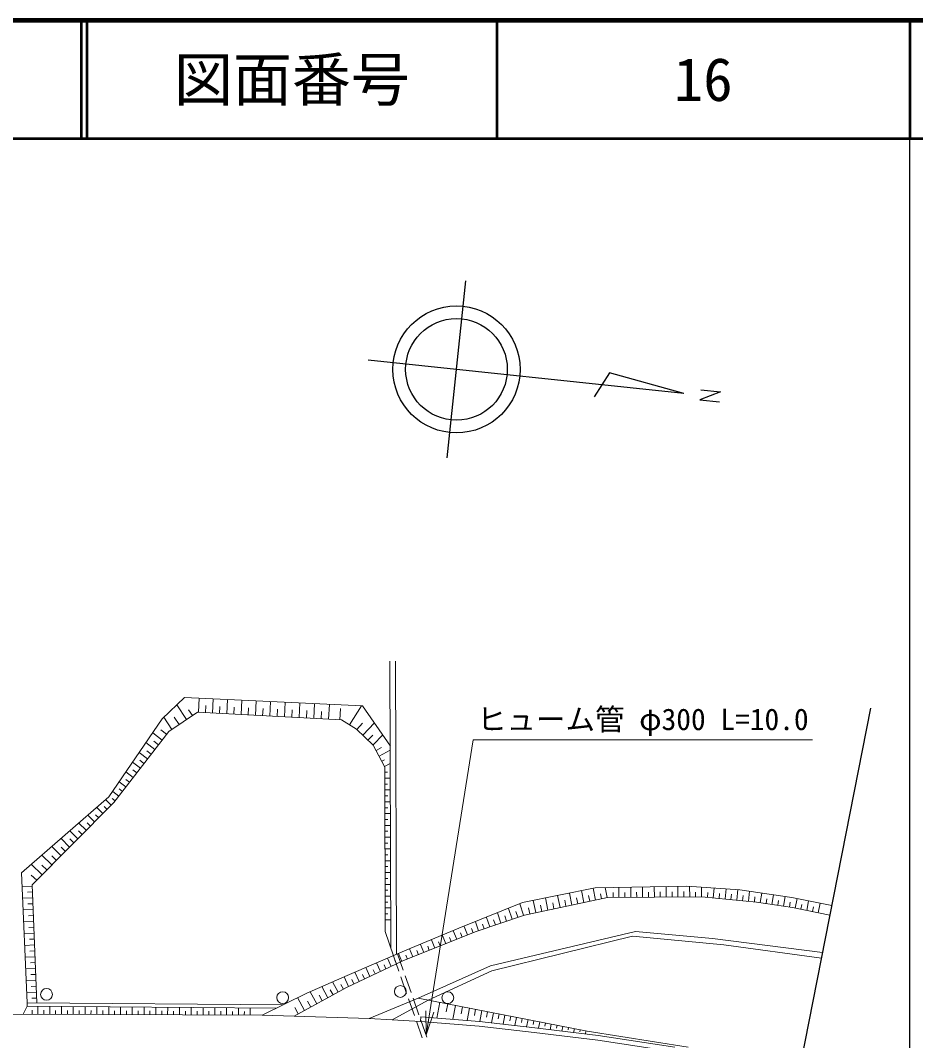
# Model space of a CAD drawing. Units: millimetres, scale not verified. Extents: x 40000 to 680000, y 20000 to 380000.
# Drawn here: x 503604 to 579500, y 293513 to 380000 of the extents above; entities that cross this region are included whole.
import ezdxf
from ezdxf.enums import TextEntityAlignment as Align

# ---------------------------------------------------------------- set-up
doc = ezdxf.new("R2010")
doc.units = ezdxf.units.MM
doc.header["$LTSCALE"] = 1000
for name, color, linetype, lineweight in [('M-BMK-OTRS', 5, 'Continuous', 25), ('M-BMK-SRVR', 3, 'Continuous', 25), ('M-STR-HTXT', 7, 'Continuous', 13), ('M-TTL', 2, 'Continuous', 140), ('M-TTL-BAND', 7, 'Continuous', 25), ('M-TTL-LINE', 7, 'Continuous', 50), ('M-WORK', 1, 'Continuous', 13)]:
    doc.layers.add(name, color=color, linetype=linetype, lineweight=lineweight)
doc.layers.add('M-TTL-TXT', color=7, linetype='Continuous')
doc.styles.add('ＭＳ ゴシック', font='')
doc.styles.get('ＭＳ ゴシック').set_extended_font_data('MS Gothic')

# ---------------------------------------------------------------- blocks, each defined once
blk = doc.blocks.new('open_arrow')
at = {"color": 0, "linetype": 'Continuous', "lineweight": -2}
blk.add_lwpolyline([(7.5, 1.25), (0, 0), (7.5, -1.25)], dxfattribs=at)

msp = doc.modelspace()

# ---------------------------------------------------------------- linework, layer by layer
at = {"layer": 'M-BMK-OTRS'}
msp.add_line((575685, 321695), (568923, 287354), dxfattribs=at)
at = {"layer": 'M-BMK-SRVR'}
for p, q in [((539779, 342913), (541373, 357912)), ((559859, 348363), (533077, 351210)), ((553545, 350118), (552246, 348089)), ((559859, 348363), (553545, 350118)), ((561303, 348682), (562957, 348507)), ((562957, 348507), (561207, 347825)), ((561207, 347825), (562868, 347657))]:
    msp.add_line(p, q, dxfattribs=at)
for radius in [5387, 4309]:
    msp.add_circle((540576, 350413), radius, dxfattribs=at)
at = {"layer": 'M-STR-HTXT'}
msp.add_lwpolyline([(538000, 294000), (542000, 319000), (570750, 319000)], dxfattribs=at)
at = {"layer": 'M-TTL'}
msp.add_line((680000, 380000), (40000, 380000), dxfattribs=at)
at = {"layer": 'M-TTL-BAND'}
msp.add_line((579000, 20000), (579000, 370000), dxfattribs=at)
at = {"layer": 'M-TTL-LINE'}
for p, q in [((508747, 380000), (508747, 370000)), ((509247, 380000), (509247, 370000)), ((543997, 380000), (543997, 370000)), ((579000, 380000), (579000, 370000)), ((40000, 370000), (680000, 370000))]:
    msp.add_line(p, q, dxfattribs=at)
at = {"layer": 'M-WORK'}
for p, q in [((535010, 301354), (534933, 325685)), ((535489, 300818), (535410, 325687)), ((515616, 320785), (517516, 322591)), ((517688, 320727), (516858, 321965)), ((517516, 322591), (532620, 321888)), ((518693, 321342), (518755, 322533)), ((519292, 321310), (519324, 321910)), ((519892, 321279), (519954, 322478)), ((520494, 321247), (520526, 321850)), ((521097, 321216), (521160, 322421)), ((521704, 321184), (521735, 321790)), ((522310, 321152), (522374, 322365)), ((523530, 321088), (523594, 322308)), ((524757, 321024), (524821, 322251)), ((525991, 320959), (526056, 322193)), ((527232, 320894), (527297, 322136)), ((528481, 320829), (528547, 322077)), ((529737, 320763), (529803, 322019)), ((531511, 320284), (532517, 321892)), ((532620, 321888), (534989, 318487)), ((516450, 319897), (515761, 320923)), ((518610, 321346), (516187, 319720)), ((517069, 320312), (516654, 320931)), ((518184, 321060), (517851, 321555)), ((530838, 320705), (518610, 321346)), ((522920, 321120), (522952, 321730)), ((524143, 321056), (524175, 321670)), ((525374, 320992), (525406, 321609)), ((526612, 320927), (526644, 321547)), ((527857, 320861), (527889, 321486)), ((529109, 320796), (529142, 321424)), ((530684, 320713), (530734, 321660)), ((511113, 314171), (515616, 320785)), ((532089, 319923), (530838, 320705)), ((532116, 319897), (532613, 320417)), ((532636, 319400), (533629, 320440)), ((516187, 319720), (511527, 313700)), ((515624, 318993), (514820, 319616)), ((516003, 319482), (515514, 319860)), ((533512, 318563), (532089, 319923)), ((533068, 318987), (533481, 319419)), ((533500, 318574), (534326, 319438)), ((515002, 318189), (514246, 318774)), ((515313, 318591), (514911, 318902)), ((534512, 316702), (533512, 318563)), ((533758, 318105), (534230, 318359)), ((514390, 317398), (513682, 317945)), ((514696, 317794), (514318, 318086)), ((534012, 317633), (534957, 318141)), ((513777, 316607), (513119, 317117)), ((514083, 317003), (513730, 317276)), ((534249, 317192), (534486, 317320)), ((534486, 316752), (534960, 317007)), ((534538, 302759), (534512, 316702)), ((513165, 315817), (512555, 316289)), ((513471, 316212), (513142, 316467)), ((534513, 316259), (534738, 316259)), ((534514, 315759), (534964, 315759)), ((512247, 314630), (511966, 314848)), ((512553, 315026), (511991, 315461)), ((512859, 315421), (512554, 315657)), ((534515, 315259), (534741, 315259)), ((503707, 307745), (511113, 314171)), ((511635, 313840), (511378, 314039)), ((511941, 314235), (511427, 314633)), ((534516, 314759), (534967, 314759)), ((534517, 314259), (534743, 314259)), ((511527, 313700), (504604, 306715)), ((510595, 312760), (510078, 313273)), ((510947, 313115), (510715, 313345)), ((511299, 313470), (510835, 313930)), ((534518, 313759), (534971, 313759)), ((534519, 313259), (534746, 313259)), ((509891, 312050), (509320, 312616)), ((510243, 312405), (509985, 312661)), ((534520, 312759), (534974, 312759)), ((534521, 312259), (534748, 312259)), ((509188, 311339), (508563, 311958)), ((509540, 311695), (509254, 311978)), ((534521, 311759), (534977, 311759)), ((507780, 309919), (507048, 310644)), ((508132, 310274), (507793, 310610)), ((508484, 310629), (507806, 311301)), ((508836, 310984), (508523, 311294)), ((534522, 311259), (534751, 311259)), ((534523, 310759), (534980, 310759)), ((507055, 309187), (506268, 309967)), ((507417, 309553), (507051, 309916)), ((534524, 310259), (534753, 310259)), ((534525, 309759), (534983, 309759)), ((506275, 308400), (505429, 309239)), ((506665, 308794), (506271, 309184)), ((534526, 309259), (534756, 309259)), ((534527, 308759), (534986, 308759)), ((505437, 307554), (504527, 308456)), ((505856, 307977), (505433, 308397)), ((534528, 308259), (534758, 308259)), ((504181, 296720), (503707, 307745)), ((504986, 307100), (504531, 307550)), ((534529, 307759), (534990, 307759)), ((534530, 307259), (534761, 307259)), ((504608, 306616), (503757, 306583)), ((504604, 306715), (504991, 296713)), ((534531, 306759), (534993, 306759)), ((534531, 306259), (534763, 306259)), ((546173, 305213), (552342, 306464)), ((551374, 305217), (551162, 306224)), ((552374, 305427), (552164, 306428)), ((552342, 306464), (560105, 306604)), ((553353, 305633), (553175, 306479)), ((554352, 305645), (554345, 306500)), ((555352, 305654), (555345, 306518)), ((556352, 305663), (556345, 306536)), ((557352, 305672), (557345, 306554)), ((558352, 305681), (558344, 306572)), ((559352, 305689), (559344, 306591)), ((560105, 306604), (564608, 306299)), ((560352, 305698), (560344, 306588)), ((561352, 305707), (561345, 306520)), ((562348, 305613), (562428, 306447)), ((563343, 305518), (563426, 306379)), ((564339, 305422), (564424, 306312)), ((564608, 306299), (568994, 305643)), ((565334, 305327), (565416, 306179)), ((504647, 305617), (503800, 305584)), ((504627, 306117), (504202, 306100)), ((534532, 305759), (534996, 305759)), ((546336, 304159), (553372, 305637)), ((547303, 304362), (547086, 305398)), ((548332, 304578), (548116, 305607)), ((549353, 304793), (549138, 305814)), ((549860, 304899), (549753, 305406)), ((550367, 305006), (550154, 306020)), ((550870, 305112), (550765, 305615)), ((551874, 305322), (551769, 305822)), ((552864, 305530), (552775, 305953)), ((553372, 305637), (561370, 305707)), ((553852, 305641), (553849, 306068)), ((554852, 305650), (554849, 306082)), ((555852, 305659), (555849, 306095)), ((556852, 305667), (556848, 306109)), ((557852, 305676), (557848, 306122)), ((558852, 305685), (558848, 306136)), ((559852, 305694), (559848, 306139)), ((560852, 305703), (560849, 306109)), ((561370, 305707), (566014, 305262)), ((561850, 305661), (561890, 306078)), ((562845, 305566), (562887, 305996)), ((563841, 305470), (563883, 305915)), ((564836, 305375), (564877, 305800)), ((565832, 305279), (565871, 305687)), ((566327, 305213), (566452, 306023)), ((566821, 305137), (566884, 305544)), ((567316, 305061), (567441, 305875)), ((567810, 304985), (567873, 305394)), ((568304, 304909), (568430, 305727)), ((568994, 305643), (572389, 304955)), ((569290, 304747), (569451, 305550)), ((570271, 304551), (570431, 305351)), ((504685, 304618), (503843, 304585)), ((504666, 305118), (504243, 305101)), ((534533, 305259), (534766, 305259)), ((534534, 304759), (534999, 304759)), ((540779, 303039), (546173, 305213)), ((545292, 303802), (544977, 304722)), ((545781, 303969), (545614, 304458)), ((546270, 304137), (545935, 305115)), ((546786, 304254), (546677, 304771)), ((547817, 304470), (547709, 304985)), ((548842, 304686), (548735, 305196)), ((566014, 305262), (569063, 304792)), ((568798, 304833), (568860, 305238)), ((569063, 304792), (572232, 304159)), ((569781, 304649), (569861, 305049)), ((570761, 304453), (570841, 304852)), ((571252, 304355), (571411, 305153)), ((504724, 303619), (503886, 303586)), ((504705, 304118), (504283, 304102)), ((534535, 304259), (534768, 304259)), ((534536, 303759), (535002, 303759)), ((542161, 302728), (546336, 304159)), ((542454, 302829), (542196, 303582)), ((543400, 303153), (543123, 303962)), ((543873, 303315), (543725, 303748)), ((544346, 303477), (544050, 304342)), ((544819, 303640), (544661, 304100)), ((504743, 303119), (504324, 303103)), ((535227, 300706), (534538, 302759)), ((536039, 300266), (542161, 302728)), ((536369, 301194), (540779, 303039)), ((540593, 302098), (540307, 302808)), ((541521, 302471), (541232, 303188)), ((541985, 302658), (541836, 303027)), ((542927, 302991), (542788, 303396)), ((543466, 299842), (555756, 302751)), ((555756, 302751), (562277, 302164)), ((504763, 302619), (503929, 302587)), ((504782, 302120), (504365, 302104)), ((538737, 301351), (538457, 302050)), ((539201, 301538), (539060, 301890)), ((539665, 301725), (539382, 302429)), ((540129, 301911), (539986, 302266)), ((541057, 302284), (540913, 302643)), ((543583, 299420), (555498, 302352)), ((555498, 302352), (563238, 301625)), ((562277, 302164), (571606, 300979)), ((504801, 301620), (503972, 301588)), ((504821, 301121), (504406, 301104)), ((531319, 299036), (536369, 301194)), ((536882, 300605), (536606, 301291)), ((537346, 300792), (537207, 301138)), ((537810, 300978), (537531, 301670)), ((538274, 301165), (538133, 301514)), ((563238, 301625), (571513, 300505)), ((504840, 300621), (504015, 300589)), ((504859, 300121), (504447, 300105)), ((531254, 298014), (536039, 300266)), ((535052, 299801), (534726, 300492)), ((535686, 299401), (535227, 300706)), ((535504, 300014), (535349, 300343)), ((535579, 300856), (536064, 299476)), ((535956, 300227), (535646, 300885)), ((536418, 300418), (536280, 300761)), ((504879, 299622), (504058, 299590)), ((532337, 298524), (531966, 299313)), ((533242, 298949), (532886, 299706)), ((533694, 299162), (533524, 299524)), ((534147, 299375), (533806, 300099)), ((534599, 299588), (534436, 299934)), ((537333, 297121), (543466, 299842)), ((538187, 296953), (543583, 299420)), ((504917, 298622), (504101, 298591)), ((504898, 299122), (504488, 299106)), ((527879, 297535), (531319, 299036)), ((530549, 297629), (530076, 298494)), ((531432, 298098), (531047, 298918)), ((531885, 298311), (531699, 298705)), ((532789, 298737), (532611, 299115)), ((536350, 297514), (535852, 298929)), ((536230, 299004), (536727, 297589)), ((504956, 297623), (504144, 297592)), ((504937, 298123), (504528, 298107)), ((524089, 295673), (527879, 297535)), ((526820, 295590), (531254, 298014)), ((528728, 296633), (528166, 297661)), ((529672, 297149), (529156, 298093)), ((530111, 297389), (529874, 297822)), ((530988, 297869), (530771, 298266)), ((525861, 296544), (504181, 296720)), ((504181, 296720), (504184, 296437)), ((504975, 297124), (504569, 297108)), ((527701, 296071), (527107, 297156)), ((528215, 296352), (527934, 296866)), ((529200, 296891), (528942, 297363)), ((533182, 295373), (537333, 297121)), ((535131, 295269), (538187, 296953)), ((537013, 295627), (536516, 297043)), ((536893, 297118), (537391, 295702)), ((537333, 297121), (551663, 294303)), ((539168, 296760), (538906, 295425)), ((503830, 295745), (504184, 296437)), ((504184, 296437), (525296, 296266)), ((504589, 295742), (504590, 296087)), ((505089, 295740), (505092, 296430)), ((505589, 295739), (505590, 296081)), ((506089, 295737), (506092, 296422)), ((506589, 295735), (506590, 296075)), ((507089, 295733), (507092, 296413)), ((507589, 295731), (507590, 296069)), ((508089, 295730), (508092, 296405)), ((508589, 295728), (508590, 296063)), ((509089, 295726), (509092, 296397)), ((509589, 295724), (509590, 296058)), ((510089, 295723), (510091, 296389)), ((510589, 295721), (510590, 296052)), ((511089, 295719), (511091, 296381)), ((511589, 295717), (511590, 296046)), ((512089, 295716), (512091, 296373)), ((512589, 295714), (512590, 296040)), ((513089, 295712), (513091, 296365)), ((513589, 295710), (513590, 296034)), ((514089, 295708), (514091, 296357)), ((514589, 295707), (514590, 296029)), ((515089, 295705), (515091, 296349)), ((515589, 295703), (515590, 296023)), ((516089, 295701), (516091, 296341)), ((516589, 295700), (516590, 296017)), ((517089, 295698), (517091, 296333)), ((517589, 295696), (517590, 296011)), ((518089, 295694), (518091, 296324)), ((518589, 295693), (518590, 296005)), ((519089, 295691), (519091, 296316)), ((519589, 295689), (519590, 296000)), ((520089, 295687), (520091, 296308)), ((520589, 295685), (520590, 295994)), ((521089, 295684), (521091, 296300)), ((521589, 295682), (521590, 295988)), ((522089, 295680), (522091, 296292)), ((522589, 295678), (522590, 295982)), ((523089, 295677), (523091, 296284)), ((527158, 295774), (526861, 296317)), ((539836, 296629), (539705, 295962)), ((540504, 296498), (540272, 295319)), ((541093, 296382), (540977, 295793)), ((541682, 296266), (541478, 295226)), ((542202, 296164), (542100, 295644)), ((542723, 296061), (542542, 295143)), ((543213, 295965), (543123, 295506)), ((543704, 295868), (543538, 295025)), ((428467, 295514), (503830, 295745)), ((503830, 295745), (524089, 295673)), ((524089, 295673), (526820, 295590)), ((526820, 295590), (533182, 295373)), ((533182, 295373), (535131, 295269)), ((535131, 295269), (537514, 295132)), ((537677, 293741), (537179, 295156)), ((537545, 295531), (537514, 295132)), ((537514, 295132), (542492, 294746)), ((537545, 295531), (542531, 295144)), ((537557, 295231), (538054, 293816)), ((542531, 295144), (547215, 294596)), ((544194, 295772), (544112, 295350)), ((544685, 295675), (544534, 294907)), ((545176, 295579), (545100, 295195)), ((545666, 295483), (545530, 294790)), ((546157, 295386), (546089, 295040)), ((546647, 295290), (546526, 294672)), ((547138, 295193), (547077, 294884)), ((547629, 295097), (547522, 294555)), ((548119, 295000), (548066, 294729)), ((542492, 294746), (547168, 294198)), ((547168, 294198), (552547, 293557)), ((547215, 294596), (552601, 293954)), ((548610, 294904), (548518, 294437)), ((549100, 294807), (549055, 294574)), ((549591, 294711), (549514, 294319)), ((550082, 294614), (550043, 294418)), ((550572, 294518), (550510, 294202)), ((551063, 294421), (551032, 294263)), ((551554, 294325), (551506, 294084)), ((551663, 294303), (560232, 292958)), ((552547, 293557), (559036, 292557)), ((552601, 293954), (559099, 292952))]:
    msp.add_line(p, q, dxfattribs=at)
for centre in [(505822, 297430), (525845, 297158), (535818, 297680), (539842, 297148)]:
    msp.add_circle(centre, 500, dxfattribs=at)

# ---------------------------------------------------------------- block references
at = {"layer": 'M-STR-HTXT', "xscale": 267, "yscale": 267, "rotation": 80.9}
msp.add_blockref('open_arrow', (538000, 294000), dxfattribs=at)

# ---------------------------------------------------------------- texts
at = {"layer": 'M-STR-HTXT', "style": 'ＭＳ ゴシック'}
msp.add_text('ヒューム管 φ300 L=10.0', height=1833, dxfattribs=at).set_placement((556375, 320750), align=Align.MIDDLE_CENTER)
at = {"layer": 'M-TTL-TXT', "style": 'ＭＳ ゴシック'}
for s, p in [('図面番号', (526622, 375000)), ('16', (561497, 375000))]:
    msp.add_text(s, height=3666, dxfattribs=at).set_placement(p, align=Align.MIDDLE_CENTER)

doc.saveas('drawing.dxf')
